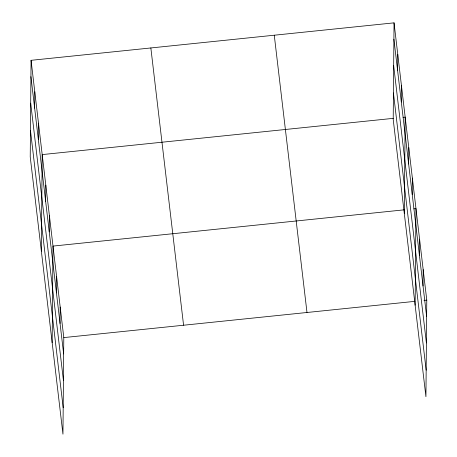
<?xml version="1.0" encoding="UTF-8"?>
<svg xmlns="http://www.w3.org/2000/svg" width="457" height="457" viewBox="0 0 457 457"><rect width="100%" height="100%" fill="white"/><g stroke="black" fill="none" stroke-linecap="round" stroke-linejoin="round"><path stroke-width="0.69" d="M31.07 60.318L30.225 156.877L62.957 434.15L63.797 337.592L31.07 60.318L394.043 22.85L426.775 300.123L425.93 396.682L393.203 119.408L394.043 22.85M34.635 108.092L34.778 91.743M38.342 139.516L38.485 123.167M41.353 251.15L42.198 154.592L393.334 118.346M45.654 201.44L45.797 185.091M49.253 231.939L49.396 215.59M52.155 342.653L52.995 246.089L404.137 209.843M56.457 292.937L56.599 276.588M60.056 323.436L60.198 307.087M397.613 70.624L397.756 54.274M401.32 102.048L401.463 85.699M404.331 213.682L405.17 117.123L403.085 117.34M408.632 163.972L408.775 147.622M412.231 194.471L412.374 178.121M415.133 305.185L415.973 208.62L413.882 208.838M419.429 255.469L419.572 239.12M423.033 285.968L423.176 269.624M63.797 337.592L414.933 301.346M423.987 300.409L426.775 300.123M393.9 39.199L426.632 316.473M393.671 65.671L426.398 342.939M393.431 92.942L426.164 370.21M274.263 35.212L306.99 312.485M150.85 47.951L183.577 325.224M30.927 76.667L63.654 353.941M30.693 103.139L63.426 380.407M30.459 130.411L63.186 407.678"/></g></svg>
